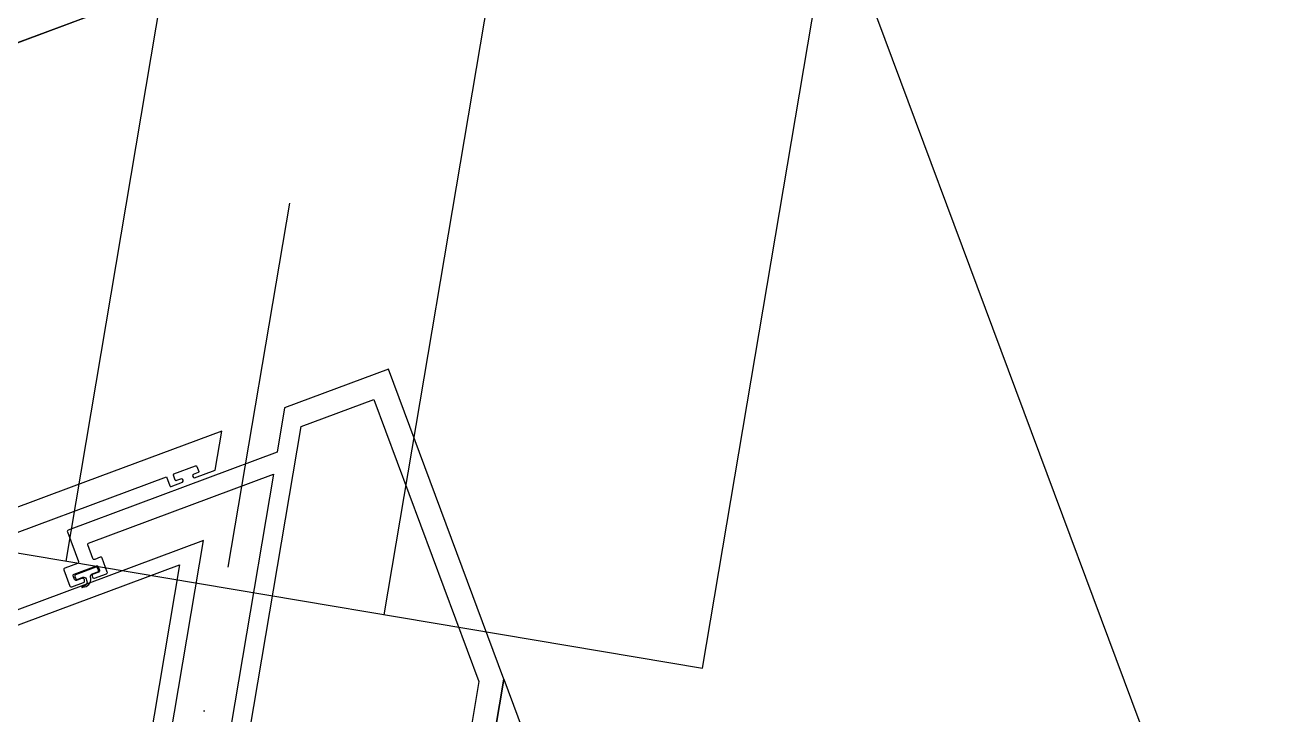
# Model space of a CAD drawing. Extents: x 12199666 to 24617114, y 1197707 to 2548648.
# Drawn here: x 12306195.5 to 12306455.7, y 1248744.2 to 1248886.8 of the extents above; entities that cross this region are included whole.
import ezdxf

# ---------------------------------------------------------------- set-up
doc = ezdxf.new("R2010")
doc.units = 0
doc.header["$LTSCALE"] = 10
doc.header["$MEASUREMENT"] = 0
doc.linetypes.add('TX-PLAN-T1-F11$0$ACAD_ISO04W100', pattern=[30, 24, -3, 0, -3])
doc.layers.add('TX-PLAN-T1-F11$0$_EDO-ALUMINIUM-SECTION', color=90, linetype='Continuous', lineweight=30)
doc.layers.add('TX-PLAN-T1-F11$0$板边线', color=36, linetype='Continuous', lineweight=30)
for name, color, linetype in [('TX-PLAN-T1-F11$0$A-GLAZ', 4, 'Continuous'), ('TX-PLAN-T1-F11$0$F-Alum', 4, 'Continuous'), ('TX-PLAN-T1-F11$0$F-center', 6, 'TX-PLAN-T1-F11$0$ACAD_ISO04W100'), ('TX-PLAN-T1-F11$0$F-concrete', 7, 'Continuous'), ('TX-PLAN-T1-F11$0$F-Gaskets', 8, 'Continuous')]:
    doc.layers.add(name, color=color, linetype=linetype)

# ---------------------------------------------------------------- blocks, each defined once
blk = doc.blocks.new('*U193')
at = {"layer": 'TX-PLAN-T1-F11$0$F-Alum'}
for points in [[(1481.25, 127.07, -0.414214), (1481.52, 127), (1483.17, 124.15, 0.414214), (1483.44, 124.08), (1485.65, 125.35, 0.371001), (1485.68, 125.79, 0.371001), (1485.28, 125.99), (1484.35, 125.45, -0.414214), (1484.08, 125.53), (1483.54, 126.46, -0.414214), (1483.61, 126.73), (1487.74, 129.11, -0.414214), (1488.01, 129.04), (1488.55, 128.11, -0.414214), (1488.48, 127.84), (1487.54, 127.3, 0.324751), (1487.5, 126.85, 0.324751), (1487.91, 126.66), (1489.67, 127.67), (1489.67, 131.94), (1494, 134.44), (1494, 273.92), (1445, 245.61)], [(1445, 262.93), (1484.28, 285.62), (1485.29, 283.88, 0.414214), (1485.56, 283.81), (1487.77, 285.08, 0.370983), (1487.8, 285.52, 0.370983), (1487.4, 285.72), (1486.47, 285.19, -0.414214), (1486.2, 285.26), (1485.66, 286.19, -0.414214), (1485.73, 286.46), (1489.86, 288.85, -0.414214), (1490.13, 288.77), (1490.67, 287.84, -0.414214), (1490.6, 287.57), (1489.67, 287.03, 0.386506), (1489.65, 286.59, 0.386506), (1490.03, 286.39), (1494, 288.68), (1494, 296.8), (1465.77, 280.5), (1440, 265.61)]]:
    blk.add_lwpolyline(points, format="xyb", dxfattribs=at)
blk.add_lwpolyline([(1446.67, 243.11), (1490, 268.14), (1490, 135.82), (1445, 109.82)], dxfattribs=at)
at = {"layer": 'TX-PLAN-T1-F11$0$F-center'}
blk.add_line((1500, -30.81), (1500, 345.67), dxfattribs=at)
at = {"layer": 'TX-PLAN-T1-F11$0$F-concrete'}
blk.add_line((1584.68, 453.13), (460.04, -196.6), dxfattribs=at)
blk.add_line((1584.68, 453.13), (460.04, -196.6), dxfattribs=at)
blk = doc.blocks.new('TX-PLAN-T1-F11$0$A$C31F16DB5')
at = {"layer": 'TX-PLAN-T1-F11$0$F-Alum'}
blk.add_line((-250.41, 503.86), (-190.71, 400.53), dxfattribs=at)
at = {"layer": 'TX-PLAN-T1-F11$0$F-Alum', "flags": 128}
blk.add_lwpolyline([(-250.41, 503.86), (-250.41, 368.86)], dxfattribs=at)
blk = doc.blocks.new('TX-PLAN-T1-F11$0$TY001')
at = {"layer": 'TX-PLAN-T1-F11$0$F-Alum', "flags": 128}
blk.add_lwpolyline([(60, 52.2), (60, 255.97), (60, 255.97), (25.8, 315.17), (6, 303.74), (6, 294.43), (-33.88, 271.39, 0.414214), (-33.99, 270.98), (-30.73, 265.33, -0.414214), (-30.84, 264.92), (-33.28, 263.51, 0.414214), (-33.39, 263.1), (-31.62, 260.04, 0.414214), (-31.21, 259.93), (-28.95, 261.24, 0.414214), (-28.84, 261.65, 0.477313), (-29.41, 262.03), (-30.48, 261.42, -0.414214), (-30.89, 261.53), (-31.28, 262.2, -0.414214), (-31.17, 262.61), (-26.92, 265.06, -0.414214), (-26.52, 264.95), (-26.13, 264.28, -0.414214), (-26.24, 263.87), (-27.31, 263.25, 0.414214), (-27.42, 262.84, 0.430283), (-26.85, 262.46), (-24.59, 263.76, 0.414214), (-24.48, 264.17), (-26.01, 266.83, 0.414214), (-26.42, 266.94), (-27.49, 266.32, -0.414214), (-27.9, 266.43), (-29.39, 269.02, -0.414214), (-29.28, 269.43), (6, 289.81), (6, 136.09)], format="xyb", dxfattribs=at)
at = {"layer": 'TX-PLAN-T1-F11$0$F-Alum'}
blk.add_lwpolyline([(10, 119.85), (10, 300.48), (23.88, 308.5), (55, 254.63), (55, 244.15)], dxfattribs=at)
at = {"layer": 'TX-PLAN-T1-F11$0$F-Alum', "flags": 128}
blk.add_lwpolyline([(60, 255.97), (60, 120.98)], dxfattribs=at)
at = {"layer": 'TX-PLAN-T1-F11$0$F-center'}
blk.add_line((0, -30.81), (0, 345.67), dxfattribs=at)
at = {"layer": 'TX-PLAN-T1-F11$0$F-concrete'}
blk.add_line((460.04, -196.6), (84.68, 453.13), dxfattribs=at)
at = {"layer": 'TX-PLAN-T1-F11$0$F-Gaskets'}
blk.add_lwpolyline([(-26.35, 264.23), (-26.6, 264.67, 0.414214), (-26.95, 264.76), (-30.84, 262.51, 0.414214), (-30.93, 262.16), (-30.68, 261.73, 0.414214), (-30.34, 261.64), (-29.26, 262.27, -0.414214), (-28.58, 262.08), (-28.43, 261.82, -0.517396), (-28.89, 260.45, 0.275933), (-29.09, 260.36, 3.515715), (-29, 260.32, 0.517862), (-27.64, 262.37), (-27.71, 262.58, -0.414214), (-27.53, 263.27), (-26.44, 263.89, 0.414214)], format="xyb", close=True, dxfattribs=at)
blk.add_blockref('TX-PLAN-T1-F11$0$A$C31F16DB5', (310.41, -247.89))
blk = doc.blocks.new('TX-PLAN-T1-F11$0$A$C21521A5F')
at = {"rotation": 90}
for name, p in [('TX-PLAN-T1-F11$0$TY001', (388.72, 9260.22, 0)), ('*U193', (388.72, 7760.22, 0))]:
    blk.add_blockref(name, p, dxfattribs=at)
blk = doc.blocks.new('TX-PLAN-T1-F11$0$标准层幕墙0118')
at = {"color": 3, "rotation": 270}
blk.add_blockref('TX-PLAN-T1-F11$0$A$C21521A5F', (4239.78, -661.28, 0), dxfattribs=at)
blk = doc.blocks.new('TX-PLAN-T1-F11')
at = {"layer": 'TX-PLAN-T1-F11$0$A-GLAZ'}
for p, q in [((12306203.94, 1248776.02), (12306991.71, 1253445.3)), ((12306269.68, 1248764.93), (12307057.45, 1253434.2)), ((12306335.42, 1248753.84), (12307123.19, 1253423.11)), ((12306138.2, 1248787.11), (12306335.42, 1248753.84))]:
    blk.add_line(p, q, dxfattribs=at)
at = {"layer": 'TX-PLAN-T1-F11$0$板边线', "elevation": 0}
blk.add_lwpolyline([(12310080.2, 1256524.13), (12308676.99, 1248207.02), (12308092.67, 1247989.25), (12307830.63, 1248692.37), (12306613.57, 1248238.79), (12306351.53, 1248941.91), (12305134.47, 1248488.34), (12304872.43, 1249191.46), (12303655.38, 1248737.88), (12303393.33, 1249441)], dxfattribs=at)
at = {"layer": 'TX-PLAN-T1-F11$0$_EDO-ALUMINIUM-SECTION', "rotation": 350.4236156863823}
blk.add_blockref('TX-PLAN-T1-F11$0$标准层幕墙0118', (12293055.45, 1251790.44), dxfattribs=at)

msp = doc.modelspace()

# ---------------------------------------------------------------- block references
msp.add_blockref('TX-PLAN-T1-F11', (0, 0))

doc.saveas('drawing.dxf')
